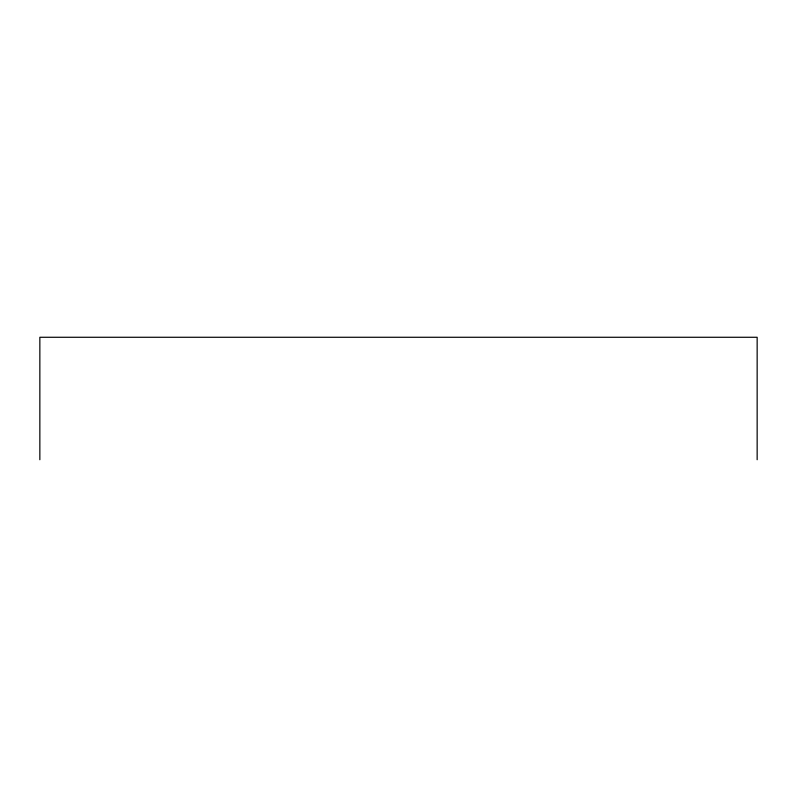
<?xml version="1.0" encoding="UTF-8"?>
<svg xmlns="http://www.w3.org/2000/svg" width="797" height="797" viewBox="0 0 797 797"><rect width="100%" height="100%" fill="white"/><g stroke="black" fill="none" stroke-linecap="round" stroke-linejoin="round"><path stroke-width="1.2" d="M757.15 459.73L757.15 337.27L39.85 337.27L39.85 459.73"/></g></svg>
